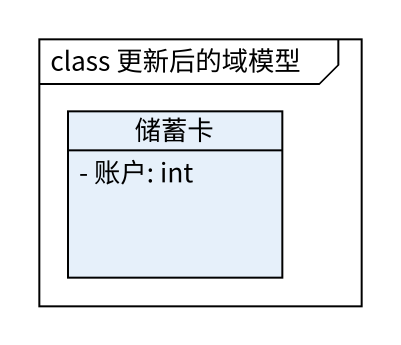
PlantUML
@startuml
mainframe class 更新后的域模型
hide circle
hide empty members
skinparam classAttributeIconSize 0
class 储蓄卡 {
  - 账户: int
}
@enduml
